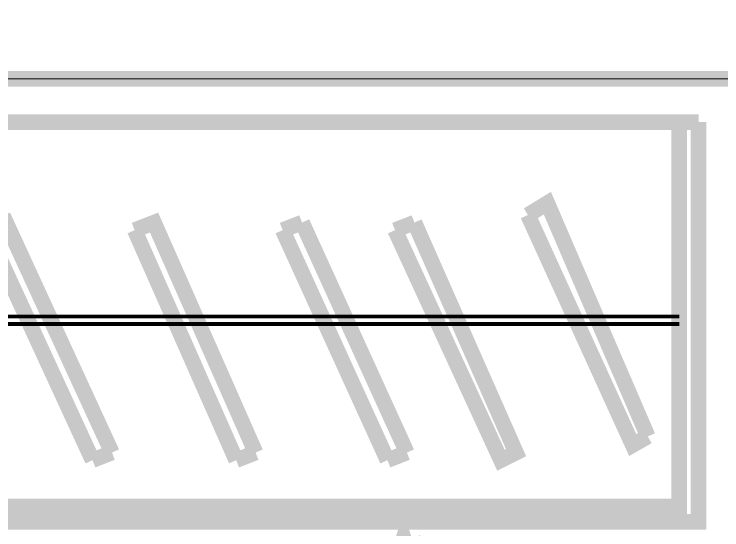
# Model space of a CAD drawing. Header units: inches. Extents: x -524 to 1067, y -71 to 1110.
# Drawn here: x 851.38 to 893.55, y 152.62 to 183.35 of the extents above; entities that cross this region are included whole.
import ezdxf

# ---------------------------------------------------------------- set-up
doc = ezdxf.new("R2010")
doc.units = ezdxf.units.IN
doc.header["$MEASUREMENT"] = 0
doc.layers.add('P', color=7, linetype='Continuous')
doc.layers.add('wall', color=16, linetype='Continuous', lineweight=20)

msp = doc.modelspace()

# ---------------------------------------------------------------- linework, layer by layer
at = {"layer": 'P'}
for points, const_width in [([(894.936, 179.495), (798.752, 179.495)], 0.927), ([(834.677, 176.918), (892.166, 176.918)], 0.927), ([(892.166, 176.918), (892.166, 153.099), (887.082, 153.099), (885.921, 153.099)], 0.927), ([(891.009, 176.918), (891.009, 153.099)], 0.927), ([(889.14, 158.183), (883.154, 172.089), (881.994, 171.381)], 0.927), ([(881.994, 171.381), (888.239, 157.669), (889.14, 158.183)], 0.927), ([(857.211, 157.22), (850.901, 170.932), (849.74, 170.48)], 0.927), ([(865.77, 157.22), (859.719, 170.932), (858.562, 170.48)], 0.927), ([(868.54, 170.932), (867.38, 170.48)], 0.927), ([(874.785, 157.22), (868.54, 170.932)], 0.927), ([(874.077, 170.48), (880.388, 156.767), (881.286, 157.22), (875.234, 170.932)], 0.927), ([(875.234, 170.932), (874.077, 170.48)], 0.927), ([(849.74, 170.48), (856.051, 156.767)], 0.927), ([(858.562, 170.48), (864.613, 156.767)], 0.927), ([(867.38, 170.48), (873.625, 156.767)], 0.927), ([(891.009, 165.33), (835.641, 165.33)], 0.23), ([(891.009, 164.881), (835.641, 164.881)], 0.23), ([(856.051, 156.767), (857.211, 157.22)], 0.927), ([(864.613, 156.767), (865.77, 157.22)], 0.927), ([(873.625, 156.767), (874.785, 157.22)], 0.927), ([(887.082, 154.001), (835.641, 154.001)], 0.927), ([(863.197, 154.001), (863.197, 153.099)], 0.927), ([(887.082, 154.001), (891.009, 154.001)], 0.927), ([(885.921, 153.099), (834.677, 153.099)], 0.927), ([(875.942, 152.132), (875.234, 150.267), (874.592, 152.132), (873.435, 148.398)], 0.927)]:
    msp.add_lwpolyline(points, dxfattribs=dict(at, const_width=const_width))
at = {"layer": 'wall'}
msp.add_lwpolyline([(904.013, 98.826), (903.98, 158.891), (913.025, 158.891), (912.304, 167.907), (904.013, 167.907), (904.013, 179.495), (798.752, 179.495), (798.752, 184.579), (805.062, 184.929), (805.062, 238.985), (811.048, 239.494), (811.048, 184.579), (894.936, 184.579), (894.936, 233.509), (840.922, 233.509), (840.922, 239.415), (894.936, 239.494), (894.936, 243.37), (904.013, 243.422), (904.013, 179.495)], dxfattribs=at)

doc.saveas('drawing.dxf')
